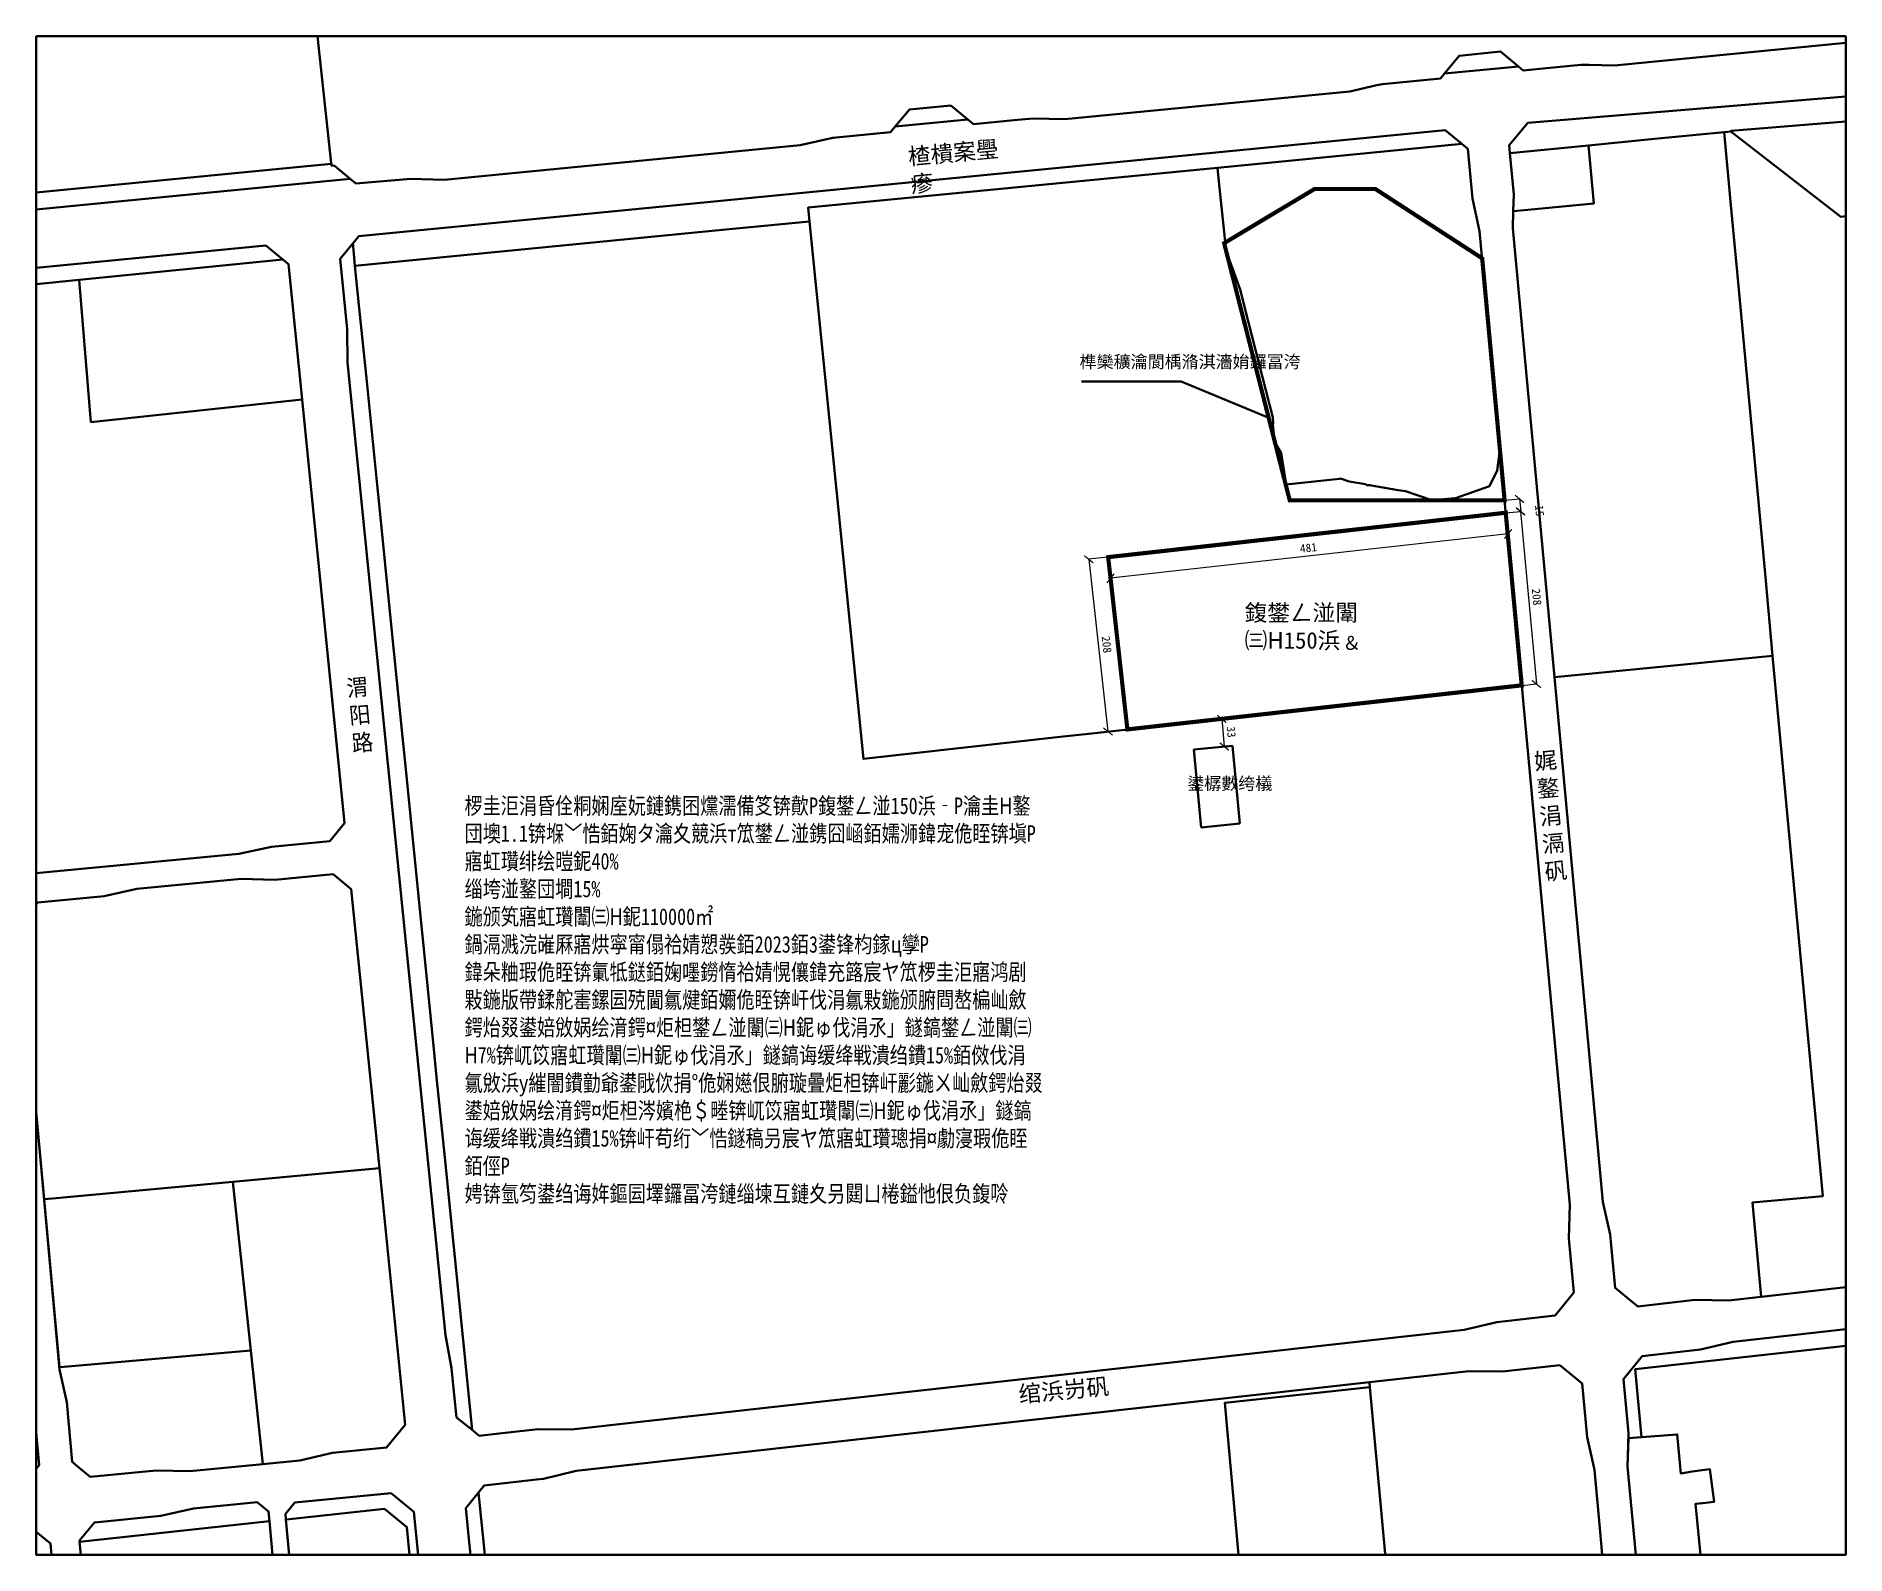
# Model space of a CAD drawing. Header units: inches. Extents: x 36591699 to 36593877, y 3822951 to 3824778.
import ezdxf

# ---------------------------------------------------------------- set-up
doc = ezdxf.new("R2010")
doc.units = ezdxf.units.IN
doc.header["$MEASUREMENT"] = 0
doc.header["$PDMODE"] = 33
doc.header["$PDSIZE"] = -3
doc.layers.add('YJ', color=7, linetype='Continuous')
doc.layers.add('娉炬腑+娓鍖楃敤鍦板竷灞', color=181, linetype='Continuous', true_color=0xac92f3)
doc.styles.add('HZ', font='rs.shx', dxfattribs={"width": 0.8, "bigfont": 'hztxt.shx'})
doc.dimstyles.new('鏍囨敞', dxfattribs={"dimtxt": 10, "dimasz": 10, "dimexe": 0.18, "dimexo": 0.0625, "dimgap": 5, "dimtad": 1, "dimdec": 0, "dimzin": 0, "dimdsep": 46, "dimtxsty": 'Standard', "dimblk": 'ARCHTICK', "dimcen": 0.09, "dimadec": 0, "dimazin": 0, "dimtfac": 1, "dimtdec": 0, "dimtofl": 0, "dimtmove": 1, "dimatfit": 3, "dimfxl": 1, "dimtolj": 1, "dimtzin": 0, "dimarcsym": 0})

# ---------------------------------------------------------------- blocks, each defined once
blk = doc.blocks.new('_ArchTick')
at = {"color": 0, "linetype": 'ByBlock', "const_width": 0.15}
blk.add_lwpolyline([(-0.5, -0.5), (0.5, 0.5)], dxfattribs=at)
blk = doc.blocks.new('*D2')
at = {"color": 0, "lineweight": -2, "transparency": 16777216}
for p, q in [((36593120.37326454, 3823956.437355082), (36593125.9975902, 3823956.966318943)), ((36593125.81838104, 3823956.949464447), (36593128.93791425, 3823923.780335133)), ((36593123.49279776, 3823923.268225769), (36593129.11712341, 3823923.797189629))]:
    blk.add_line(p, q, dxfattribs=at)
at = {"layer": 'Defpoints', "color": 0, "transparency": 16777216}
for p in [(36593120.31103913, 3823956.431502827), (36593123.43057235, 3823923.262373513), (36593128.93791425, 3823923.780335133)]:
    blk.add_point(p, dxfattribs=at)
at = {"color": 0, "lineweight": -2, "transparency": 16777216, "xscale": 10, "yscale": 10, "zscale": 10}
for p, rotation in [((36593125.81838104, 3823956.949464447), 95.37282347628178), ((36593128.93791425, 3823923.780335133), 275.3728234762818)]:
    blk.add_blockref('_ArchTick', p, dxfattribs=dict(at, rotation=rotation))
at = {"color": 0, "lineweight": 50, "transparency": 16777216, "insert": (36593137.33421254, 3823941.30126067), "char_height": 10, "attachment_point": 5, "rotation": 275.3728234762818}
blk.add_mtext('\\A1;33', dxfattribs=at)
blk = doc.blocks.new('*D5')
at = {"color": 0, "lineweight": -2, "transparency": 16777216}
for p, q in [((36593467.78305069, 3824205.068496745), (36593485.56042275, 3824206.716636144)), ((36593485.38119136, 3824206.70001961), (36593504.63677381, 3823999.002992493)), ((36593487.03863312, 3823997.371469628), (36593504.81600519, 3823999.019609027))]:
    blk.add_line(p, q, dxfattribs=at)
at = {"layer": 'Defpoints', "color": 0, "transparency": 16777216}
for p in [(36593467.72081756, 3824205.062727115), (36593486.9764, 3823997.365699998), (36593504.63677381, 3823999.002992493)]:
    blk.add_point(p, dxfattribs=at)
at = {"color": 0, "lineweight": -2, "transparency": 16777216, "xscale": 10, "yscale": 10, "zscale": 10}
for p, rotation in [((36593485.38119136, 3824206.70001961), 95.29674845480956), ((36593504.63677381, 3823999.002992493), 275.2967484548096)]:
    blk.add_blockref('_ArchTick', p, dxfattribs=dict(at, rotation=rotation))
at = {"color": 0, "lineweight": 50, "transparency": 16777216, "insert": (36593504.96628197, 3824103.774646844), "char_height": 10, "attachment_point": 5, "rotation": 275.2967484548096}
blk.add_mtext('\\A1;208', dxfattribs=at)
blk = doc.blocks.new('*D6')
at = {"color": 0, "lineweight": -2, "transparency": 16777216}
for p, q in [((36593466.39832295, 3824220.004624193), (36593484.55407263, 3824221.687842964)), ((36593484.37484125, 3824221.67122643), (36593485.75956899, 3824206.735098983)), ((36593467.78305066, 3824205.068496746), (36593485.93880037, 3824206.751715518))]:
    blk.add_line(p, q, dxfattribs=at)
at = {"layer": 'Defpoints', "color": 0, "transparency": 16777216}
for p in [(36593466.33608983, 3824219.998854563), (36593467.72081754, 3824205.062727116), (36593485.75956899, 3824206.735098983)]:
    blk.add_point(p, dxfattribs=at)
at = {"color": 0, "lineweight": -2, "transparency": 16777216, "xscale": 10, "yscale": 10, "zscale": 10}
for p, rotation in [((36593484.37484125, 3824221.67122643), 95.29674844981933), ((36593485.75956899, 3824206.735098983), 275.2967484498193)]:
    blk.add_blockref('_ArchTick', p, dxfattribs=dict(at, rotation=rotation))
at = {"color": 0, "lineweight": 50, "transparency": 16777216, "insert": (36593508.46309328, 3824207.530439655), "char_height": 10, "attachment_point": 5, "rotation": 275.29674844981935}
blk.add_mtext('\\A1;15', dxfattribs=at)
blk = doc.blocks.new('*D7')
at = {"color": 0, "lineweight": -2, "transparency": 16777216}
for p, q in [((36593467.72797652, 3824204.998190252), (36593470.58685054, 3824179.389999612)), ((36593470.56687958, 3824179.568888295), (36592992.05102144, 3824126.147833671)), ((36592989.21211838, 3824151.577135629), (36592992.0709924, 3824125.968944989))]:
    blk.add_line(p, q, dxfattribs=at)
at = {"layer": 'Defpoints', "color": 0, "transparency": 16777216}
for p in [(36593467.72104216, 3824205.060304378), (36592989.20518401, 3824151.639249755), (36592992.05102144, 3824126.147833671)]:
    blk.add_point(p, dxfattribs=at)
at = {"color": 0, "lineweight": -2, "transparency": 16777216, "xscale": 10, "yscale": 10, "zscale": 10}
for p, rotation in [((36593470.56687958, 3824179.568888295), 6.370069655055088), ((36592992.05102144, 3824126.147833671), 186.370069655055)]:
    blk.add_blockref('_ArchTick', p, dxfattribs=dict(at, rotation=rotation))
at = {"color": 0, "lineweight": 50, "transparency": 16777216, "insert": (36593230.19945261, 3824162.796621113), "char_height": 10, "attachment_point": 5, "rotation": 6.37006965505509}
blk.add_mtext('\\A1;481', dxfattribs=at)
blk = doc.blocks.new('*D8')
at = {"color": 0, "lineweight": -2, "transparency": 16777216}
for p, q in [((36592989.14314213, 3824151.631666146), (36592965.66666094, 3824149.010774121)), ((36592965.84554962, 3824149.030745084), (36592988.98391298, 3823941.770260009)), ((36593012.2815055, 3823944.371181071), (36592988.8050243, 3823941.750289046))]:
    blk.add_line(p, q, dxfattribs=at)
at = {"layer": 'Defpoints', "color": 0, "transparency": 16777216}
for p in [(36592989.20525627, 3824151.638600508), (36592988.98391298, 3823941.770260009), (36593012.34361963, 3823944.378115434)]:
    blk.add_point(p, dxfattribs=at)
at = {"color": 0, "lineweight": -2, "transparency": 16777216, "xscale": 10, "yscale": 10, "zscale": 10}
for p, rotation in [((36592965.84554962, 3824149.030745084), 96.37006971536651), ((36592988.98391298, 3823941.770260009), 276.3700697153665)]:
    blk.add_blockref('_ArchTick', p, dxfattribs=dict(at, rotation=rotation))
at = {"color": 0, "lineweight": 50, "transparency": 16777216, "insert": (36592987.35299143, 3824046.510000446), "char_height": 10, "attachment_point": 5, "rotation": 276.3700697153665}
blk.add_mtext('\\A1;208', dxfattribs=at)

msp = doc.modelspace()

# ---------------------------------------------------------------- linework, layer by layer
at = {"color": 0, "lineweight": 50}
for p, q in [((36593092.405081, 3823920.34444795), (36593139.04376944, 3823924.73078368)), ((36593139.04376944, 3823924.73078368), (36593147.83627808, 3823831.16920497)), ((36593101.11672362, 3823826.17727586), (36593092.405081, 3823920.34444795)), ((36593101.11672362, 3823826.17727586), (36593147.83627808, 3823831.16920497))]:
    msp.add_line(p, q, dxfattribs=at)
at = {"lineweight": 50}
msp.add_lwpolyline([(36591698.88858353, 3824778.466354388), (36593877.06762923, 3824778.466354388), (36593877.06762923, 3822951.206946381), (36591698.88858353, 3822951.206946381)], close=True, dxfattribs=at)
msp.add_lwpolyline([(36592957.0131202, 3824362.960564005), (36593077.15003201, 3824362.960564005), (36593182.42701839, 3824319.128344857)], dxfattribs=at)
at = {"lineweight": 50, "const_width": 5, "elevation": 3.60000412911e-05}
msp.add_lwpolyline([(36593467.72110243, 3824205.059654306), (36592989.20525627, 3824151.638600508), (36593012.34361964, 3823944.378115434), (36593486.97640001, 3823997.365699998)], close=True, dxfattribs=at)
at = {"color": 0, "lineweight": 50, "elevation": 3.60000412911e-05}
msp.add_lwpolyline([(36592931.46252476, 3823935.3487), (36592973.19860001, 3823940.008000004)], dxfattribs=at)
at = {"layer": 'YJ', "color": 1, "linetype": 'Continuous', "lineweight": 50, "true_color": 0xff0000, "const_width": 5}
msp.add_lwpolyline([(36593414.63380048, 3824527.238993926), (36593310.85052887, 3824594.616258851), (36593237.62126227, 3824594.616258851), (36593128.78242398, 3824529.455517193), (36593207.71030083, 3824219.998854562), (36593466.37001029, 3824219.998854562), (36593439.37733771, 3824511.175211806)], close=True, dxfattribs=at)
at = {"layer": '娉炬腑+娓鍖楃敤鍦板竷灞', "color": 0, "lineweight": 50, "elevation": 3.60000412911e-05}
for points in [[(36591698.88858353, 3824570.134415111), (36592076.658, 3824607.020300014), (36592083.79210001, 3824601.176900009), (36592149.6628, 3824606.667100001), (36592189.9614, 3824605.577499999), (36592618.35140001, 3824647.401600001), (36592657.6783, 3824656.265200002), (36592727.3885, 3824663.073100003), (36592732.98071479, 3824669.866287839), (36592820.25130398, 3824678.276704826), (36592826.9185, 3824672.788200008), (36592875.67235973, 3824677.379612725), (36592898.54020001, 3824679.533200011), (36592936.85340001, 3824678.497200001), (36593280.04400001, 3824712.003300011), (36593312.705, 3824719.3644), (36593319.3709, 3824720.866800005), (36593389.17660001, 3824727.682000002), (36593394.04469789, 3824733.574101756), (36593482.9667715, 3824742.143691393), (36593488.70900001, 3824737.399400015), (36593512.75187297, 3824739.746728527), (36593558.2474, 3824744.188500013), (36593568.0652, 3824743.923100015), (36593598.54590001, 3824743.098899998), (36593877.06762923, 3824770.291169198)], [(36593877.06762923, 3824706.095156991), (36593494.50830001, 3824674.390900003), (36593471.9016, 3824647.432900004), (36593472.7945, 3824637.801600013), (36593477.4178, 3824587.933800003), (36593476.778, 3824567.890700005), (36593476.13170001, 3824547.643), (36593526.24380001, 3824007.118100002), (36593584.7655, 3823375.885299999), (36593593.43670001, 3823336.517600002), (36593599.3934, 3823272.267000005), (36593626.54680001, 3823250.147700003), (36593695.5514, 3823257.851900013), (36593735.85920001, 3823257.321100001), (36593775.22910001, 3823261.716700003), (36593877.06762923, 3823273.086707234)], [(36591698.88858353, 3823771.195076951), (36591942.8415, 3823794.456100006), (36591982.1863, 3823803.2303), (36592052.26510001, 3823809.912300015), (36592070.17400001, 3823831.710400015), (36592018.9471, 3824341.191800004), (36592002.54390001, 3824504.332000001), (36591995.74780001, 3824509.902600013), (36591975.1611, 3824526.777100012), (36591698.88858353, 3824499.801512589)], [(36591698.88858353, 3823484.199006689), (36591727.10720001, 3823174.3325), (36591735.7143, 3823134.950800006), (36591742.2754, 3823062.903400002), (36591747.7056, 3823058.414900005), (36591763.99230001, 3823044.952600016), (36591843.3938, 3823052.798700007), (36591883.69160001, 3823051.7565), (36591971.64530001, 3823060.447700011), (36592016.1585, 3823064.846400002), (36592055.47290001, 3823073.755600004), (36592120.60850001, 3823080.192100002), (36592142.98630001, 3823107.525100012), (36592111.9343, 3823416.366800014), (36592078.1774, 3823752.111200013), (36592056.2669, 3823770.112500005), (36591985.98310001, 3823763.410900008), (36591945.6891, 3823764.591500005), (36591820.10710001, 3823752.617200008), (36591780.7623, 3823743.843000004), (36591701.0391, 3823736.241400003), (36591698.88858353, 3823733.648771911)], [(36593877.06762923, 3823222.776068075), (36593741.40710001, 3823207.629900001), (36593702.2089, 3823198.222400007), (36593632.0867, 3823190.393400007), (36593609.54890001, 3823162.726200011), (36593615.59210001, 3823097.542500002), (36593614.30600001, 3823057.251700022), (36593624.13742935, 3822951.206946381)], [(36593583.96587371, 3822951.206946381), (36593582.6527, 3822965.371200018), (36593581.4062, 3822978.816400012), (36593574.47680001, 3823053.559100004), (36593565.80560001, 3823092.926700021), (36593559.8489, 3823157.177400002), (36593532.6954, 3823179.296600003), (36593463.69090001, 3823171.592500007), (36593423.3831, 3823172.123300011), (36593303.59790001, 3823158.749500003), (36592348.83470001, 3823052.152500011), (36592309.63640001, 3823042.745000003), (36592301.08280001, 3823041.790000007), (36592238.24060001, 3823034.773900008), (36592231.32940001, 3823026.222200001), (36592215.896, 3823007.125299999), (36592219.59210001, 3822970.364100004), (36592221.51822185, 3822951.206946381)], [(36591698.88858353, 3823054.639283985), (36591702.46810001, 3823058.969800005), (36591698.88858353, 3823098.276248246)], [(36591983.35257376, 3822951.206946381), (36591979.6737, 3822991.55790001), (36591978.5981, 3823003.355100003), (36591965.02380001, 3823014.574200016), (36591888.11680001, 3823006.974600001), (36591848.8023, 3822998.06530001), (36591768.96530001, 3822990.176100012), (36591750.8762, 3822968.2918), (36591751.0058, 3822966.868700024), (36591752.43216115, 3822951.206946382)], [(36592158.70315239, 3822951.206946381), (36592153.49050001, 3823003.051800002), (36592126.11060001, 3823025.467900006), (36592010.26020001, 3823014.02), (36591998.9558, 3823000.342400002), (36591999.56090001, 3822993.704900008), (36592003.43552659, 3822951.206946381)], [(36591717.28729704, 3822951.206946381), (36591716.0448, 3822964.849900002), (36591698.88858353, 3822979.030855515)]]:
    msp.add_lwpolyline(points, dxfattribs=at)
msp.add_lwpolyline([(36593414.76550002, 3824649.002600009), (36593394.91420001, 3824665.403600004), (36593118.7002, 3824638.433700001), (36592087.12890001, 3824537.709800001), (36592079.94200001, 3824528.941800002), (36592064.7483, 3824510.4057), (36592073.23700001, 3824425.980300006), (36592073.7563, 3824385.830800016), (36592135.89590001, 3823767.815200008), (36592191.44140001, 3823215.363000004), (36592198.92540001, 3823175.9138), (36592202.1695, 3823143.648500014), (36592204.89130001, 3823116.577100013), (36592223.56920001, 3823101.482300006), (36592232.23790001, 3823094.476500003), (36592252.55260001, 3823096.744600004), (36592302.9789, 3823102.374500001), (36592343.28670001, 3823101.843800014), (36593417.83520001, 3823221.81450001), (36593457.0334, 3823231.222000008), (36593527.15560001, 3823239.050900003), (36593549.69340002, 3823266.718100002), (36593543.6502, 3823331.901899999), (36593544.93630001, 3823372.192700008), (36593488.6628, 3823979.176000012), (36593486.97640001, 3823997.365699999), (36593460.7287, 3824280.482000005), (36593436.3025, 3824543.950400004), (36593427.63130001, 3824583.318100002), (36593422.10370001, 3824642.9398)], close=True, dxfattribs=at)
at = {"layer": '娉炬腑+娓鍖楃敤鍦板竷灞', "color": 0, "lineweight": 50}
for points in [[(36592037.64664016, 3824778.466354388, 3.60000412911e-05), (36592054.11270001, 3824625.530700006, 3.60000412911e-05), (36592054.17838784, 3824624.920490304, 3.60000412911e-05)], [(36593567.35009813, 3824647.034119215, 3.60000412911e-05), (36593472.7945, 3824637.80160001, 3.60000412911e-05), (36593471.9016, 3824647.432900004, 3.60000412911e-05), (36593494.50830001, 3824674.390900003, 3.60000412911e-05), (36593877.06762923, 3824706.095156991, 3.60000412911e-05)], [(36593877.06762923, 3824675.992321272, 3.60000412911e-05), (36593738.50500001, 3824664.509100005, 3.60000412911e-05), (36593738.50500001, 3824663.782000009, 3.60000412911e-05), (36593730.58800001, 3824663.026000004, 3.60000412911e-05), (36593646.93280001, 3824654.853300007, 3.60000412911e-05), (36593567.37950001, 3824647.081300011, 3.60000412911e-05), (36593567.38354059, 3824647.037392916, 3.60000412911e-05), (36593567.35009813, 3824647.034119215, 3.60000412911e-05)], [(36593877.06762923, 3824561.769549817, 3.60000412911e-05), (36593870.989, 3824561.206000002, 3.60000412911e-05), (36593738.50500001, 3824663.782, 3.60000412911e-05), (36593738.50500001, 3824664.509100001, 3.60000412911e-05), (36593877.06762923, 3824675.992321268, 3.60000412911e-05)], [(36593877.06762923, 3823273.08670723, 3.60000412911e-05), (36593775.22910001, 3823261.716700003, 3.60000412911e-05), (36593764.72010001, 3823375.064100003, 3.60000412911e-05), (36593849.2631, 3823382.901100006, 3.60000412911e-05), (36593789.02, 3824032.774000012, 3.60000412911e-05), (36593780.23200001, 3824127.566000005, 3.60000412911e-05), (36593763.77600001, 3824305.056000004, 3.60000412911e-05), (36593748.93800001, 3824465.098999998, 3.60000412911e-05), (36593738.751, 3824574.975, 3.60000412911e-05), (36593730.58959597, 3824663.00879963, 3.60000412911e-05), (36593730.58800001, 3824663.026000004, 3.60000412911e-05), (36593738.50500001, 3824663.782, 3.60000412911e-05)], [(36593738.50500001, 3824663.782, 3.60000412911e-05), (36593870.989, 3824561.20600001, 3.60000412911e-05), (36593877.06762923, 3824561.769549824, 3.60000412911e-05)], [(36591698.88858353, 3824590.229543056, 3.60000412911e-05), (36592020.55693274, 3824621.637633346, 3.60000412911e-05), (36592054.17838784, 3824624.920490308, 3.60000412911e-05), (36592054.4356, 3824622.530500019, 3.60000412911e-05), (36592057.36960001, 3824622.8192, 3.60000412911e-05), (36592076.658, 3824607.020300014, 3.60000412911e-05), (36591698.88858353, 3824570.134415111, 3.60000412911e-05)], [(36592054.17838784, 3824624.920490304, 3.60000412911e-05), (36592020.55693273, 3824621.637633346, 3.60000412911e-05), (36591698.88858353, 3824590.229543057, 3.60000412911e-05)], [(36592931.46252476, 3823935.3487, 3.60000412911e-05), (36592694.604, 3823908.906, 3.60000412911e-05), (36592629.591, 3824555.584999999, 3.60000412911e-05), (36592627.92320001, 3824572.174300002, 3.60000412911e-05), (36593120.61810001, 3824620.281700001, 3.60000412911e-05), (36593122.37508945, 3824603.652698884, 3.60000412911e-05), (36593131.24660001, 3824519.688200003, 3.60000412911e-05), (36593148.0475, 3824473.780300003, 3.60000412911e-05), (36593158.2284, 3824434.045600002, 3.60000412911e-05), (36593187.5695, 3824319.530500001, 3.60000412911e-05), (36593187.7554, 3824312.881499998, 3.60000412911e-05), (36593187.5303, 3824311.705600003, 3.60000412911e-05), (36593188.2543, 3824303.120300001, 3.60000412911e-05), (36593189.68420001, 3824290.570600001, 3.60000412911e-05), (36593197.50810001, 3824277.348699998, 3.60000412911e-05), (36593203.4664, 3824239.104499999, 3.60000412911e-05), (36593267.64000001, 3824246.022100002, 3.60000412911e-05), (36593268.6148, 3824246.077500003, 3.60000412911e-05), (36593270.1731, 3824245.813400003, 3.60000412911e-05), (36593279.2465, 3824242.619800001, 3.60000412911e-05), (36593299.127, 3824239.406100003, 3.60000412911e-05), (36593300.50390199, 3824238.29290246, 3.60000412911e-05), (36593301.04010001, 3824237.859400001, 3.60000412911e-05), (36593302.22369746, 3824238.050415803, 3.60000412911e-05), (36593303.8463, 3824238.312300002, 3.60000412911e-05), (36593338.141, 3824232.316299999, 3.60000412911e-05), (36593347.02680001, 3824230.9354, 3.60000412911e-05), (36593378.771, 3824220.031700002, 3.60000412911e-05), (36593407.34440001, 3824222.6217, 3.60000412911e-05), (36593448.307, 3824236.883800002, 3.60000412911e-05), (36593457.5509, 3824255.739800003, 3.60000412911e-05), (36593460.7287, 3824280.482000005, 3.60000412911e-05)], [(36592973.19860001, 3823940.008000004, 3.60000412911e-05), (36593486.97640001, 3823997.365699999, 3.60000412911e-05), (36593488.6628, 3823979.176000005, 3.60000412911e-05), (36593544.93630001, 3823372.192700002, 3.60000412911e-05), (36593543.6502, 3823331.901899999, 3.60000412911e-05), (36593549.69340001, 3823266.718100002, 3.60000412911e-05), (36593527.15560001, 3823239.050899999, 3.60000412911e-05), (36593457.0334, 3823231.222000001, 3.60000412911e-05), (36593417.8352, 3823221.814500001, 3.60000412911e-05), (36592343.28670001, 3823101.843800001, 3.60000412911e-05), (36592302.9789, 3823102.374500001, 3.60000412911e-05), (36592252.55260001, 3823096.7446, 3.60000412911e-05), (36592232.23790001, 3823094.476500003, 3.60000412911e-05), (36592223.56920001, 3823101.482300002, 3.60000412911e-05), (36592190.64030001, 3823429.159400001, 3.60000412911e-05), (36592180.9062, 3823526.023900001, 3.60000412911e-05), (36592176.68130001, 3823568.066, 3.60000412911e-05), (36592151.3556, 3823820.082100002, 3.60000412911e-05), (36592143.6777, 3823896.4857, 3.60000412911e-05), (36592139.75450001, 3823935.525700003, 3.60000412911e-05), (36592125.8306, 3824074.0826, 3.60000412911e-05), (36592111.635, 3824215.3431, 3.60000412911e-05), (36592109.3119, 3824238.460100001, 3.60000412911e-05), (36592096.8046, 3824362.921200002, 3.60000412911e-05), (36592087.6264, 3824451.287800001, 3.60000412911e-05), (36592082.3634, 3824502.07525, 3.60000412911e-05), (36592082.58970023, 3824502.097397697, 3.60000412911e-05), (36592082.62120001, 3824502.100500001, 3.60000412911e-05), (36592082.61289368, 3824502.182999365, 3.60000412911e-05), (36592529.06100001, 3824545.770000002, 3.60000412911e-05), (36592629.591, 3824555.584999999, 3.60000412911e-05), (36592694.604, 3823908.906, 3.60000412911e-05), (36592931.46252476, 3823935.3487, 3.60000412911e-05)], [(36591698.88858353, 3824499.801512587, 3.60000412911e-05), (36591975.1611, 3824526.777100008, 3.60000412911e-05), (36591995.74780001, 3824509.902600005, 3.60000412911e-05), (36591750.51759942, 3824485.208805796, 3.60000412911e-05), (36591698.88858353, 3824480.009953088, 3.60000412911e-05)], [(36591750.51759942, 3824485.208805796, 3.60000412911e-05), (36591764.73910001, 3824314.208800002, 3.60000412911e-05), (36592018.9471, 3824341.191800004, 3.60000412911e-05), (36592070.17400001, 3823831.710400006, 3.60000412911e-05), (36592052.26510001, 3823809.912300006, 3.60000412911e-05), (36591982.1863, 3823803.2303, 3.60000412911e-05), (36591942.8415, 3823794.456100006, 3.60000412911e-05), (36591698.88858353, 3823771.195076948, 3.60000412911e-05)], [(36591698.88858353, 3824480.009953088, 3.60000412911e-05), (36591750.51759942, 3824485.208805796, 3.60000412911e-05)], [(36593460.7287, 3824280.482000005, 3.60000412911e-05), (36593486.97640001, 3823997.365699999, 3.60000412911e-05), (36592973.19860001, 3823940.008000004, 3.60000412911e-05)], [(36592056.2669, 3823770.112500005, 3.60000412911e-05), (36592078.1774, 3823752.111200003, 3.60000412911e-05), (36592111.9343, 3823416.366800005, 3.60000412911e-05), (36591935.7235, 3823400.122100003, 3.60000412911e-05), (36591718.4118, 3823380.088300012, 3.60000412911e-05), (36591708.45324045, 3823379.170227998, 3.60000412911e-05), (36591698.88858353, 3823484.199006737, 3.60000412911e-05)], [(36591698.88858353, 3823733.648771911, 3.60000412911e-05), (36591701.0391, 3823736.241400003, 3.60000412911e-05), (36591780.7623, 3823743.843000004, 3.60000412911e-05), (36591820.10710001, 3823752.617200008, 3.60000412911e-05), (36591945.6891, 3823764.591500005, 3.60000412911e-05), (36591985.98310001, 3823763.410900004, 3.60000412911e-05), (36592056.2669, 3823770.112500005, 3.60000412911e-05)], [(36593631.14000001, 3823092.631500008, 3.60000412911e-05), (36593615.39496047, 3823091.366533902, 3.60000412911e-05), (36593615.59210001, 3823097.542500002, 3.60000412911e-05), (36593609.54890001, 3823162.726200004, 3.60000412911e-05), (36593632.0867, 3823190.393400007, 3.60000412911e-05), (36593702.2089, 3823198.222400007, 3.60000412911e-05), (36593741.40710001, 3823207.629900001, 3.60000412911e-05), (36593877.06762923, 3823222.776068072, 3.60000412911e-05)], [(36593877.06762923, 3823202.6807938, 3.60000412911e-05), (36593623.56040001, 3823174.395099997, 3.60000412911e-05), (36593631.14000001, 3823092.631500008, 3.60000412911e-05)], [(36593702.24659995, 3822951.206946381, 3.60000412911e-05), (36593696.04290001, 3823012.404400003, 3.60000412911e-05), (36593704.8768, 3823013.365800003, 3.60000412911e-05), (36593718.4495, 3823014.841999998, 3.60000412911e-05), (36593713.4768, 3823054.163800001, 3.60000412911e-05), (36593692.0826, 3823051.479400001, 3.60000412911e-05), (36593678.3783, 3823049.205, 3.60000412911e-05), (36593674.239, 3823096.094100002, 3.60000412911e-05), (36593631.14000001, 3823092.631500002, 3.60000412911e-05), (36593623.56040001, 3823174.395099997, 3.60000412911e-05), (36593877.06762923, 3823202.680793797, 3.60000412911e-05)], [(36593322.83990619, 3822951.206946381, 3.60000412911e-05), (36593322.7348, 3822952.340600001, 3.60000412911e-05), (36593304.1285, 3823153.026100004, 3.60000412911e-05), (36593303.59790001, 3823158.749500003, 3.60000412911e-05), (36593423.3831, 3823172.123299997, 3.60000412911e-05), (36593463.6909, 3823171.592500003, 3.60000412911e-05), (36593532.6954, 3823179.296599997, 3.60000412911e-05), (36593559.8489, 3823157.177400002, 3.60000412911e-05), (36593565.80560001, 3823092.926700002, 3.60000412911e-05), (36593574.47680001, 3823053.559100004, 3.60000412911e-05), (36593581.4062, 3822978.816399999, 3.60000412911e-05), (36593582.6527, 3822965.371199999, 3.60000412911e-05), (36593583.96587371, 3822951.206946381, 3.60000412911e-05)], [(36592238.88770806, 3822951.206946381, 3.60000412911e-05), (36592232.14620001, 3823018.115700001, 3.60000412911e-05), (36592231.32940001, 3823026.222200001, 3.60000412911e-05), (36592238.24060001, 3823034.773900003, 3.60000412911e-05), (36592301.08280001, 3823041.789999999, 3.60000412911e-05), (36592309.63640001, 3823042.745, 3.60000412911e-05), (36592348.83470001, 3823052.152500004, 3.60000412911e-05), (36593303.59790001, 3823158.749500003, 3.60000412911e-05), (36593304.1285, 3823153.026100004, 3.60000412911e-05)], [(36593304.1285, 3823153.026100004, 3.60000412911e-05), (36593129.58020001, 3823133.969500002, 3.60000412911e-05), (36593146.07026542, 3822951.206946381, 3.60000412911e-05)], [(36593146.07026542, 3822951.206946381, 3.60000412911e-05), (36593129.58020001, 3823133.969500002, 3.60000412911e-05), (36593304.1285, 3823153.026100004, 3.60000412911e-05), (36593322.7348, 3822952.340600001, 3.60000412911e-05), (36593322.83990619, 3822951.206946381, 3.60000412911e-05)], [(36591698.88858353, 3823098.276248246, 3.60000412911e-05), (36591702.46810001, 3823058.969800005, 3.60000412911e-05), (36591698.88858353, 3823054.639283985, 3.60000412911e-05)], [(36593624.13742934, 3822951.206946381, 3.60000412911e-05), (36593614.30600001, 3823057.251700009, 3.60000412911e-05), (36593615.39496047, 3823091.366533902, 3.60000412911e-05), (36593631.14000001, 3823092.631500008, 3.60000412911e-05), (36593674.239, 3823096.094100007, 3.60000412911e-05)], [(36593674.239, 3823096.094100007, 3.60000412911e-05), (36593678.3783, 3823049.205, 3.60000412911e-05), (36593692.0826, 3823051.479400001, 3.60000412911e-05), (36593713.4768, 3823054.163800001, 3.60000412911e-05), (36593718.4495, 3823014.842000002, 3.60000412911e-05), (36593704.8768, 3823013.365800003, 3.60000412911e-05), (36593696.04290001, 3823012.404400008, 3.60000412911e-05), (36593702.24659995, 3822951.206946381, 3.60000412911e-05)], [(36592148.42785397, 3822951.206946381, 3.60000412911e-05), (36592145.07340001, 3822984.499500003, 3.60000412911e-05), (36592118.00441111, 3823006.457113691, 3.60000412911e-05), (36592117.96555001, 3823006.488700002, 3.60000412911e-05), (36592000.12229899, 3822993.765509425, 3.60000412911e-05), (36591999.56090001, 3822993.704900004, 3.60000412911e-05), (36591998.9558, 3823000.342400002, 3.60000412911e-05), (36592010.26020001, 3823014.02, 3.60000412911e-05), (36592126.11060001, 3823025.467900002, 3.60000412911e-05), (36592153.49050001, 3823003.051800002, 3.60000412911e-05), (36592158.70315239, 3822951.206946381, 3.60000412911e-05)], [(36592221.51822185, 3822951.206946381, 3.60000412911e-05), (36592219.59210001, 3822970.364100004, 3.60000412911e-05), (36592215.896, 3823007.125299999, 3.60000412911e-05), (36592231.32940001, 3823026.222200001, 3.60000412911e-05), (36592232.14620001, 3823018.115700001, 3.60000412911e-05), (36592238.88770806, 3822951.206946381, 3.60000412911e-05)], [(36591752.43216115, 3822951.206946381, 3.60000412911e-05), (36591751.0058, 3822966.868700001, 3.60000412911e-05), (36591979.6737, 3822991.5579, 3.60000412911e-05), (36591983.35257376, 3822951.206946381, 3.60000412911e-05)], [(36592003.43552659, 3822951.206946381, 3.60000412911e-05), (36591999.56090001, 3822993.704900004, 3.60000412911e-05), (36592000.12229899, 3822993.765509425, 3.60000412911e-05), (36592117.96555001, 3823006.488700002, 3.60000412911e-05), (36592118.00441111, 3823006.457113691, 3.60000412911e-05), (36592145.07340001, 3822984.499500003, 3.60000412911e-05), (36592148.42785397, 3822951.206946381, 3.60000412911e-05)], [(36591698.88858353, 3822979.030855504, 3.60000412911e-05), (36591716.0448, 3822964.849900002, 3.60000412911e-05), (36591717.28729704, 3822951.206946381, 3.60000412911e-05)]]:
    msp.add_polyline3d(points, dxfattribs=at)
for points in [[(36593482.9667715, 3824742.143691393, 3.60000412911e-05), (36593394.04469789, 3824733.574101756, 3.60000412911e-05), (36593411.75180001, 3824755.005900001, 3.60000412911e-05), (36593461.5183, 3824759.864600007, 3.60000412911e-05)], [(36592820.25130398, 3824678.276704822, 3.60000412911e-05), (36592732.98071479, 3824669.866287835, 3.60000412911e-05), (36592749.873, 3824690.386300002, 3.60000412911e-05), (36592799.639, 3824695.244999999, 3.60000412911e-05)], [(36593414.7655, 3824649.002600001, 3.60000412911e-05), (36593120.61810001, 3824620.281700001, 3.60000412911e-05), (36592627.92320001, 3824572.174300002, 3.60000412911e-05), (36592629.591, 3824555.584999999, 3.60000412911e-05), (36592529.06100001, 3824545.770000002, 3.60000412911e-05), (36592082.61289368, 3824502.182999365, 3.60000412911e-05), (36592080.6561, 3824521.603099999, 3.60000412911e-05), (36592079.94200001, 3824528.941800002, 3.60000412911e-05), (36592087.12890001, 3824537.709800001, 3.60000412911e-05), (36593118.7002, 3824638.433700001, 3.60000412911e-05), (36593394.91420001, 3824665.4036, 3.60000412911e-05)], [(36593460.7287, 3824280.482000005, 3.60000412911e-05), (36593457.5509, 3824255.739800003, 3.60000412911e-05), (36593448.307, 3824236.883800002, 3.60000412911e-05), (36593407.34440001, 3824222.6217, 3.60000412911e-05), (36593378.771, 3824220.031700002, 3.60000412911e-05), (36593347.02680001, 3824230.9354, 3.60000412911e-05), (36593338.141, 3824232.316299999, 3.60000412911e-05), (36593303.8463, 3824238.312300002, 3.60000412911e-05), (36593302.22369746, 3824238.050415803, 3.60000412911e-05), (36593301.04010001, 3824237.859400001, 3.60000412911e-05), (36593300.50390199, 3824238.29290246, 3.60000412911e-05), (36593299.127, 3824239.406100003, 3.60000412911e-05), (36593279.2465, 3824242.619800001, 3.60000412911e-05), (36593270.1731, 3824245.813400003, 3.60000412911e-05), (36593268.6148, 3824246.077500003, 3.60000412911e-05), (36593267.64000001, 3824246.022100002, 3.60000412911e-05), (36593203.4664, 3824239.104499999, 3.60000412911e-05), (36593197.50810001, 3824277.348699998, 3.60000412911e-05), (36593189.68420001, 3824290.570600001, 3.60000412911e-05), (36593188.2543, 3824303.120300001, 3.60000412911e-05), (36593187.5303, 3824311.705600003, 3.60000412911e-05), (36593187.7554, 3824312.881499998, 3.60000412911e-05), (36593187.5695, 3824319.530500001, 3.60000412911e-05), (36593158.2284, 3824434.045600002, 3.60000412911e-05), (36593148.0475, 3824473.780300003, 3.60000412911e-05), (36593131.24660001, 3824519.688200003, 3.60000412911e-05), (36593122.37508945, 3824603.652698884, 3.60000412911e-05), (36593120.61810001, 3824620.281700001, 3.60000412911e-05), (36593414.7655, 3824649.002600001, 3.60000412911e-05), (36593422.10370001, 3824642.9398, 3.60000412911e-05), (36593427.63130001, 3824583.318100002, 3.60000412911e-05), (36593436.3025, 3824543.950400004, 3.60000412911e-05)], [(36593494.22190001, 3824569.593900003, 3.60000412911e-05), (36593476.778, 3824567.890700005, 3.60000412911e-05), (36593477.4178, 3824587.933800003, 3.60000412911e-05), (36593472.7945, 3824637.801600004, 3.60000412911e-05), (36593567.35009813, 3824647.034119215, 3.60000412911e-05), (36593567.38354059, 3824647.037392916, 3.60000412911e-05), (36593573.811, 3824577.365000012, 3.60000412911e-05)], [(36593641.44200001, 3824018.365000002, 3.60000412911e-05), (36593526.24380001, 3824007.118100002, 3.60000412911e-05), (36593476.13170001, 3824547.643, 3.60000412911e-05), (36593476.778, 3824567.890700005, 3.60000412911e-05), (36593494.22190001, 3824569.593900003, 3.60000412911e-05), (36593573.811, 3824577.365000006, 3.60000412911e-05), (36593567.38354059, 3824647.037392911, 3.60000412911e-05), (36593567.37950001, 3824647.081300005, 3.60000412911e-05), (36593646.93280001, 3824654.853300007, 3.60000412911e-05), (36593730.58800001, 3824663.026000004, 3.60000412911e-05), (36593730.58959597, 3824663.00879963, 3.60000412911e-05), (36593738.751, 3824574.975, 3.60000412911e-05), (36593748.93800001, 3824465.098999998, 3.60000412911e-05), (36593763.77600001, 3824305.056000004, 3.60000412911e-05), (36593780.23200001, 3824127.566000005, 3.60000412911e-05), (36593789.02, 3824032.774000008, 3.60000412911e-05), (36593789.01250234, 3824032.773276026, 3.60000412911e-05)], [(36592082.61289368, 3824502.182999365, 3.60000412911e-05), (36592082.62120001, 3824502.100500001, 3.60000412911e-05), (36592082.58970023, 3824502.097397697, 3.60000412911e-05), (36592082.3634, 3824502.07525, 3.60000412911e-05), (36592087.6264, 3824451.287800001, 3.60000412911e-05), (36592096.8046, 3824362.921200002, 3.60000412911e-05), (36592109.3119, 3824238.460100001, 3.60000412911e-05), (36592111.635, 3824215.3431, 3.60000412911e-05), (36592125.8306, 3824074.0826, 3.60000412911e-05), (36592139.75450001, 3823935.525700003, 3.60000412911e-05), (36592143.6777, 3823896.4857, 3.60000412911e-05), (36592151.3556, 3823820.082100002, 3.60000412911e-05), (36592176.68130001, 3823568.066, 3.60000412911e-05), (36592180.9062, 3823526.023900001, 3.60000412911e-05), (36592190.64030001, 3823429.159400001, 3.60000412911e-05), (36592223.56920001, 3823101.482300002, 3.60000412911e-05), (36592204.89130001, 3823116.577099998, 3.60000412911e-05), (36592202.1695, 3823143.648500001, 3.60000412911e-05), (36592198.92540001, 3823175.9138, 3.60000412911e-05), (36592191.44140001, 3823215.363, 3.60000412911e-05), (36592135.89590001, 3823767.815200005, 3.60000412911e-05), (36592073.7563, 3824385.830800001, 3.60000412911e-05), (36592073.23700001, 3824425.9803, 3.60000412911e-05), (36592064.7483, 3824510.4057, 3.60000412911e-05), (36592079.94200001, 3824528.941800002, 3.60000412911e-05), (36592080.6561, 3824521.603099999, 3.60000412911e-05)], [(36592018.9471, 3824341.1918, 3.60000412911e-05), (36591764.73910001, 3824314.208800002, 3.60000412911e-05), (36591750.51759942, 3824485.208805792, 3.60000412911e-05), (36591995.74780001, 3824509.9026, 3.60000412911e-05), (36592002.5439, 3824504.332000001, 3.60000412911e-05)], [(36593775.22910001, 3823261.716700003, 3.60000412911e-05), (36593735.85920001, 3823257.321100001, 3.60000412911e-05), (36593695.5514, 3823257.851900006, 3.60000412911e-05), (36593626.54680001, 3823250.147700003, 3.60000412911e-05), (36593599.3934, 3823272.267000005, 3.60000412911e-05), (36593593.43670001, 3823336.517600002, 3.60000412911e-05), (36593584.7655, 3823375.885299999, 3.60000412911e-05), (36593526.24380001, 3824007.118100002, 3.60000412911e-05), (36593641.44200001, 3824018.365000002, 3.60000412911e-05), (36593789.01250234, 3824032.773276026, 3.60000412911e-05), (36593789.02, 3824032.774000012, 3.60000412911e-05), (36593849.2631, 3823382.901100006, 3.60000412911e-05), (36593764.72010001, 3823375.064100003, 3.60000412911e-05)], [(36591971.64530001, 3823060.447700003, 3.60000412911e-05), (36591957.1953, 3823197.086200001, 3.60000412911e-05), (36591935.7235, 3823400.122100003, 3.60000412911e-05), (36592111.9343, 3823416.366799999, 3.60000412911e-05), (36592142.98630001, 3823107.525100004, 3.60000412911e-05), (36592120.60850001, 3823080.192100002, 3.60000412911e-05), (36592055.47290001, 3823073.755600004, 3.60000412911e-05), (36592016.1585, 3823064.846400002, 3.60000412911e-05)], [(36591736.84640001, 3823177.658700006, 3.60000412911e-05), (36591726.88427983, 3823176.780369828, 3.60000412911e-05), (36591708.45324045, 3823379.170228001, 3.60000412911e-05), (36591718.4118, 3823380.088300012, 3.60000412911e-05), (36591935.7235, 3823400.122100003, 3.60000412911e-05), (36591957.1953, 3823197.086200007, 3.60000412911e-05)], [(36591971.64530001, 3823060.447700007, 3.60000412911e-05), (36591883.69160001, 3823051.7565, 3.60000412911e-05), (36591843.3938, 3823052.798700004, 3.60000412911e-05), (36591763.99230001, 3823044.952600006, 3.60000412911e-05), (36591747.7056, 3823058.414900005, 3.60000412911e-05), (36591742.2754, 3823062.903400002, 3.60000412911e-05), (36591735.7143, 3823134.950800006, 3.60000412911e-05), (36591727.10720001, 3823174.3325, 3.60000412911e-05), (36591726.88427983, 3823176.780369828, 3.60000412911e-05), (36591736.84640001, 3823177.658700006, 3.60000412911e-05), (36591957.1953, 3823197.086200007, 3.60000412911e-05)], [(36591979.6737, 3822991.5579, 3.60000412911e-05), (36591751.0058, 3822966.868700001, 3.60000412911e-05), (36591750.8762, 3822968.2918, 3.60000412911e-05), (36591768.96530001, 3822990.176100005, 3.60000412911e-05), (36591848.8023, 3822998.065300003, 3.60000412911e-05), (36591888.11680001, 3823006.974600001, 3.60000412911e-05), (36591965.02380001, 3823014.574200002, 3.60000412911e-05), (36591978.5981, 3823003.355100003, 3.60000412911e-05)]]:
    msp.add_polyline3d(points, close=True, dxfattribs=at)

# ---------------------------------------------------------------- texts
at = {"color": 0, "lineweight": 50, "char_height": 20, "attachment_point": 1}
for s, width, insert, rotation in [('{\\fSimSun|b0|i0|c134|p2;楂樻案璺瘆', 118.0953850448131, (36592747.43868697, 3824643.327099511), 5.292169429203662), ('{\\fSimSun|b0|i0|c134|p2;娓鐜涓滆矾}', 34.13511088490486, (36593501.1498156, 3823915.555892943), 5.292169429203662), ('{\\fSimSun|b0|i0|c134|p2;绾浜岃矾}', 118.0953850448131, (36592880.50580641, 3823154.155523741), 5.292169429203668)]:
    msp.add_mtext_dynamic_manual_height_columns(s, width=width, gutter_width=1, heights=[0], dxfattribs=dict(at, insert=insert, rotation=rotation))
at = {"color": 0, "lineweight": 50, "attachment_point": 1}
for s, width, insert, char_height in [('{\\fSimSun|b0|i0|c134|p2;榫欒穬瀹閬楀潃淇濇姢鑼冨洿}', 273.5758531987667, (36592954.90711776, 3824394.29024085), 15), ('{\\fSimSun|b0|i0|c134|p2;鍑鐢ㄥ湴闈㈢Н150浜﹠', 146.3101673796773, (36593153.46807642, 3824094.817041686, 3.60000412911e-05), 20), ('{\\fSimSun|b0|i0|c134|p2;鍙樼數绔檥', 118.0953850448131, (36593084.36027006, 3823886.910085463), 15)]:
    msp.add_mtext_dynamic_manual_height_columns(s, width=width, gutter_width=1, heights=[0], dxfattribs=dict(at, insert=insert, char_height=char_height))
at = {"color": 0, "lineweight": 50, "insert": (36592071.52972987, 3824003.743820783, 3.60000412911e-05), "char_height": 20, "width": 34.13511088490486, "attachment_point": 1, "rotation": 5.292169429203662}
msp.add_mtext('渭\\P阳\\P路', dxfattribs=at)
at = {"lineweight": 50, "insert": (36592214.48313604, 3823862.46706118), "char_height": 20, "width": 694.5235398678974, "attachment_point": 1, "style": 'HZ'}
msp.add_mtext('{\\fSimSun|b0|i0|c134|p2;椤圭洰涓昏佺粡娴庢妧鏈鎸囨爣濡備笅锛歕P鍑鐢ㄥ湴150浜‐P瀹圭Н鐜団墺1.1锛堢﹀悎銆婅タ瀹夊競浜т笟鐢ㄥ湴鎸囧崡銆嬬浉鍏宠佹眰锛塡P寤虹瓚绯绘暟鈮40%\\P缁垮湴鐜団墹15%\\P鍦颁笂寤虹瓚闈㈢Н鈮110000\\fSimSun|b0|i0|c129|p2;㎡\\P\\fSimSun|b0|i0|c134|p2;鍋滆溅浣嶉厤寤烘寜甯傝祫婧愬彂銆2023銆3鍙锋枃鎵ц孿P\\P鍏朵粬瑕佹眰锛氭牴鎹銆婅嚜鐒惰祫婧愰儴鍏充簬宸ヤ笟椤圭洰寤鸿剧敤鍦版帶鍒舵寚鏍囩殑閫氱煡銆嬭佹眰锛屽伐涓氱敤鍦颁腑閰嶅楄屾斂鍔炲叕鍙婄敓娲绘湇鍔¤炬柦鐢ㄥ湴闈㈢Н鈮ゅ伐涓氶」鐩鎬鐢ㄥ湴闈㈢Н7%锛屼笖寤虹瓚闈㈢Н鈮ゅ伐涓氶」鐩鎬诲缓绛戦潰绉鐨15%銆傚伐涓氱敓浜у繀闇鐨勭爺鍙戙佽捐°佹娴嬨佷腑璇曡炬柦锛屽彲鍦ㄨ屾斂鍔炲叕鍙婄敓娲绘湇鍔¤炬柦涔嬪栬＄畻锛屼笖寤虹瓚闈㈢Н鈮ゅ伐涓氶」鐩鎬诲缓绛戦潰绉鐨15%锛屽苟绗﹀悎鐩稿叧宸ヤ笟寤虹瓚璁捐¤勮寖瑕佹眰銆俓P\\P娉锛氫笉鍙绉诲姩鏂囩墿鑼冨洿鏈缁堜互鏈夊叧閮ㄩ棬鎰忚佷负鍑唥', dxfattribs=at)

# ---------------------------------------------------------------- dimensions: what is measured, and where the dimension line sits
at = {"lineweight": 50}
for p1, p2, distance, picture, middle in [((36593466.33608981, 3824219.998854561, 3.60000412911e-05), (36593467.72081754, 3824205.062727115, 3.60000412911e-05), 18.116108339959602, '*D6', (36593508.46309328, 3824207.530439655, 3.60000412911e-05)), ((36593467.72104216, 3824205.060304377, 3.60000412911e-05), (36592989.20518401, 3824151.639249755, 3.60000412911e-05), 25.64977747752777, '*D7', (36593230.19945261, 3824162.796621113, 3.60000412911e-05)), ((36593120.31103914, 3823956.431502829), (36593123.43057236, 3823923.262373513), 5.531645229933553, '*D2', (36593137.33421254, 3823941.30126067))]:
    dim = msp.add_aligned_dim(p1=p1, p2=p2, distance=distance, dimstyle='鏍囨敞', dxfattribs=at)
    dim.commit()
    dim.dimension.update_dxf_attribs({"geometry": picture, "text_midpoint": middle})
for p1, p2, distance, picture, middle in [((36593467.72081756, 3824205.062727115, 3.60000412911e-05), (36593486.97640001, 3823997.365699999, 3.60000412911e-05), 17.73610806939594, '*D5', (36593504.96628197, 3824103.774646844, 3.60000412911e-05)), ((36592989.20525627, 3824151.638600508, 3.60000412911e-05), (36593012.34361964, 3823944.378115434, 3.60000412911e-05), -23.50482514151597, '*D8', (36592987.35299143, 3824046.510000446, 3.60000412911e-05))]:
    dim = msp.add_aligned_dim(p1=p1, p2=p2, distance=distance, text='208', dimstyle='鏍囨敞', dxfattribs=at)
    dim.commit()
    dim.dimension.update_dxf_attribs({"geometry": picture, "text_midpoint": middle})

doc.saveas('drawing.dxf')
